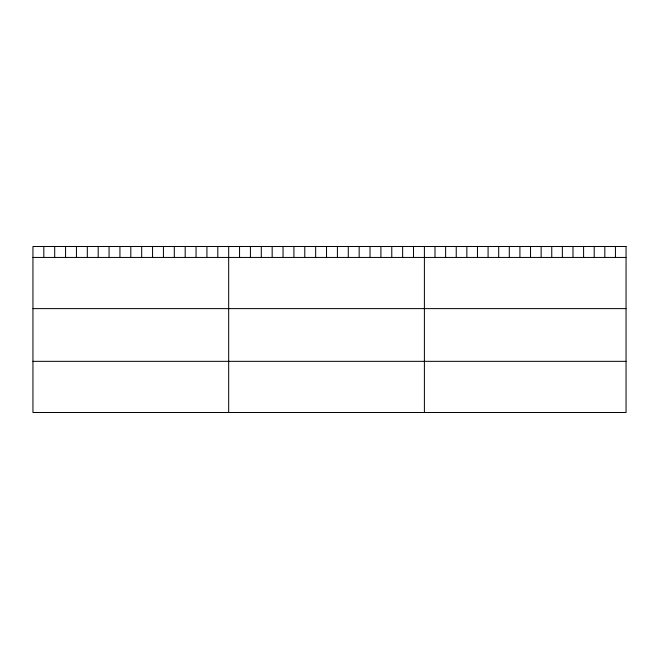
<?xml version="1.0" encoding="UTF-8"?>
<svg xmlns="http://www.w3.org/2000/svg" width="659" height="659" viewBox="0 0 659 659"><rect width="100%" height="100%" fill="white"/><g stroke="black" fill="none" stroke-linecap="round" stroke-linejoin="round"><path stroke-width="0.99" d="M32.95 257.447L626.05 257.447M32.95 308.618L626.05 308.618M32.95 361.338L626.05 361.338M615.44 246.499L615.44 257.447M604.822 246.499L604.822 257.447M594.212 246.499L594.212 257.447M583.594 246.499L583.594 257.447M572.984 246.499L572.984 257.447M562.366 246.499L562.366 257.447M551.756 246.499L551.756 257.447M541.146 246.499L541.146 257.447M530.528 246.499L530.528 257.447M519.918 246.499L519.918 257.447M509.3 246.499L509.3 257.447M498.69 246.499L498.69 257.447M488.08 246.499L488.08 257.447M477.462 246.499L477.462 257.447M466.852 246.499L466.852 257.447M456.234 246.499L456.234 257.447M445.624 246.499L445.624 257.447M435.006 246.499L435.006 257.447M424.396 246.499L424.396 412.501M413.522 246.499L413.522 257.447M402.649 246.499L402.649 257.447M391.776 246.499L391.776 257.447M380.902 246.499L380.902 257.447M370.029 246.499L370.029 257.447M359.155 246.499L359.155 257.447M348.281 246.499L348.281 257.447M337.408 246.499L337.408 257.447M326.534 246.499L326.534 257.447M315.661 246.499L315.661 257.447M304.787 246.499L304.787 257.447M293.914 246.499L293.914 257.447M283.041 246.499L283.041 257.447M272.167 246.499L272.167 257.447M261.293 246.499L261.293 257.447M250.42 246.499L250.42 257.447M239.547 246.499L239.547 257.447M228.673 246.499L228.673 412.501M217.799 246.499L217.799 257.447M206.926 246.499L206.926 257.447M196.053 246.499L196.053 257.447M185.179 246.499L185.179 257.447M174.305 246.499L174.305 257.447M163.432 246.499L163.432 257.447M152.558 246.499L152.558 257.447M141.685 246.499L141.685 257.447M130.811 246.499L130.811 257.447M119.938 246.499L119.938 257.447M109.064 246.499L109.064 257.447M98.191 246.499L98.191 257.447M87.317 246.499L87.317 257.447M76.444 246.499L76.444 257.447M65.57 246.499L65.57 257.447M54.697 246.499L54.697 257.447M43.824 246.499L43.824 257.447M626.05 246.499L32.95 246.499L32.95 412.501L626.05 412.501L626.05 246.499"/></g></svg>
